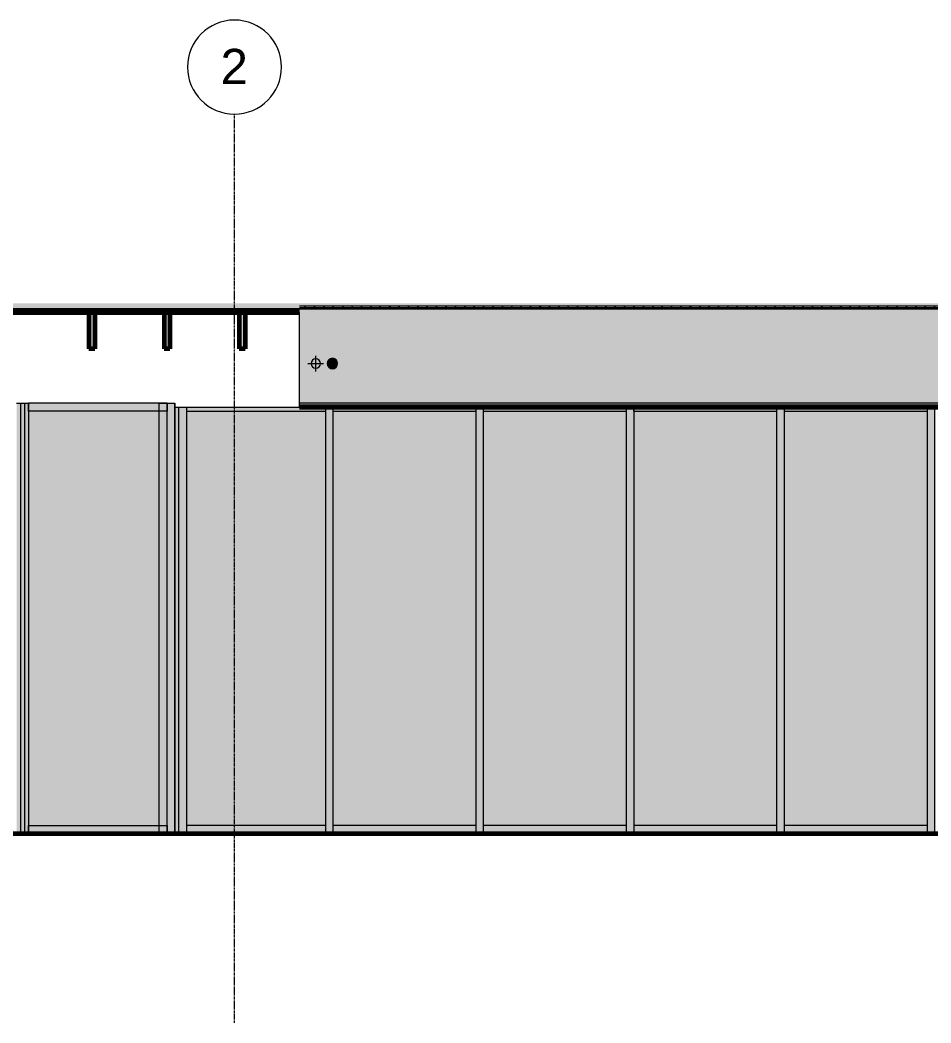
# Model space of a CAD drawing. Header units: inches. Extents: x -3510 to 1893, y -48 to 208.
# Drawn here: x -1538.1 to -1305.6, y -48.4 to 207.7 of the extents above; entities that cross this region are included whole.
import ezdxf

# ---------------------------------------------------------------- set-up
doc = ezdxf.new("R2010")
doc.units = ezdxf.units.IN
doc.header["$MEASUREMENT"] = 0
doc.linetypes.add('Aligning Line 1_8_', pattern=[0.25, 0.125, -0.125])
doc.linetypes.add('Grid Line 1_2_', pattern=[0.875, 0.5, -0.125, 0.125, -0.125])
for name, color, linetype, lineweight in [('0-3', 165, 'Continuous', 5), ('0-4', 10, 'Continuous', 5), ('A-FLOR-1', 31, 'Continuous', 5), ('A-FLOR-2', 251, 'Continuous', 5), ('A-FLOR-3', 8, 'Continuous', 5), ('A-FLOR-4', 7, 'Continuous', 18), ('A-FLOR-5', 90, 'Continuous', 60), ('A-FLOR-LEVL-1', 51, 'Grid Line 1_2_', 9), ('A-FLOR-MCUT-1', 7, 'Continuous', 18), ('A-FLOR-PATT-1', 250, 'Continuous', 9), ('A-FLOR-PATT-2', 253, 'Continuous', 9), ('A-GLAZ-CURT', 52, 'Continuous', 9), ('A-GLAZ-CWMG', 51, 'Continuous', 9), ('G-ANNO-SYMB', 111, 'Aligning Line 1_8_', 9), ('G-ANNO-SYMB-1', 147, 'Aligning Line 1_8_', 9), ('I-WALL', 2, 'Continuous', 18), ('P-PIPE', 3, 'Continuous', 9), ('P-PIPE-CNTR', 3, 'Continuous', 9), ('S-BEAM-1', 12, 'Continuous', 60), ('S-GRID-1', 1, 'Grid Line 1_2_', 9), ('S-GRID-IDEN', 1, 'Continuous', 9), ('S-GRID-IDEN-1', 147, 'Continuous', 9)]:
    doc.layers.add(name, color=color, linetype=linetype, lineweight=lineweight)
doc.styles.add('Arial', font='arial.ttf', dxfattribs={"height": 9})
pattern_1 = [(0, (0, 0), (15.36, 3.84), [0.634, -10.886, 0.634, -10.886, -61.44]), (0, (0, 0), (15.36, 3.84), [-23.04, 0.634, -22.406, 0.634, -10.886, -26.88]), (0, (0, 0), (15.36, 3.84), [-57.6, 0.634, -7.046, 0.634, -18.566]), (120, (5.76, 1.92), (-11.0055376, 11.38215), [0.634, -10.886, 0.634, -10.886, -61.44]), (120, (5.76, 1.92), (-11.0055376, 11.38215), [-23.04, 0.634, -22.406, 0.634, -10.886, -26.88]), (120, (5.76, 1.92), (-11.0055376, 11.38215), [-57.6, 0.634, -7.046, 0.634, -18.566]), (240, (7.68, 9.6), (-4.3544624, -15.22215), [0.634, -10.886, 0.634, -10.886, -61.44]), (240, (7.68, 9.6), (-4.3544624, -15.22215), [-23.04, 0.634, -22.406, 0.634, -10.886, -26.88]), (240, (7.68, 9.6), (-4.3544624, -15.22215), [-57.6, 0.634, -7.046, 0.634, -18.566])]

# ---------------------------------------------------------------- blocks, each defined once
blk = doc.blocks.new('CTR - 2nd Phase_rvt-2-Elevation 15 - c')
at = {"layer": 'A-FLOR-LEVL-1'}
blk.add_line((2417.92, 0), (3528.86, 0), dxfattribs=at)
blk = doc.blocks.new('CTR - 1st Phase - Unit Layouts_rvt-2-Elevation 15 - c')
at = {"layer": 'A-FLOR-LEVL-1'}
blk.add_line((2417.92, 0), (3528.86, 0), dxfattribs=at)
blk = doc.blocks.new('CTR  - Topography_rvt-2-Elevation 15 - c')
at = {"layer": 'A-FLOR-LEVL-1'}
blk.add_line((2417.92, 0), (3528.86, 0), dxfattribs=at)
at = {"layer": 'G-ANNO-SYMB-1'}
blk.add_line((2466.26, 0), (3480.5, 0), dxfattribs=at)
blk = doc.blocks.new('Grid - Grid Head - Circle-50561-Elevation 15 - c')
at = {"layer": 'S-GRID-IDEN-1'}
for start, end in [(0, 180), (180, 360)]:
    blk.add_arc((3154.32, 195.7), 12, start, end, dxfattribs=at)
blk = doc.blocks.new('CTR - 1st Phase - Shell_rvt-2-Elevation 15 - c')
at = {"layer": 'A-FLOR-1'}
blk.add_hatch(color=256, dxfattribs=at).paths.add_polyline_path([(2529.65, 133), (3170.93, 133), (3170.93, 133.75), (2466.26, 133.75), (2466.26, 133), (2504.22, 133)], flags=0)
h = blk.add_hatch(color=256, dxfattribs=at)
h.paths.add_polyline_path([(3170.93, 109.87), (3407.86, 109.87), (3407.86, 133.87), (3170.93, 133.87), (3170.93, 118.42)], flags=0)
h.paths.add_polyline_path([(3179.32, 118.66), (3178.97, 118.7), (3178.64, 118.84), (3178.37, 119.05), (3178.15, 119.33), (3178.02, 119.65), (3177.97, 120), (3178.02, 120.35), (3178.15, 120.67), (3178.37, 120.95), (3178.64, 121.16), (3178.97, 121.3), (3179.4, 121.33), (3179.66, 121.3), (3179.99, 121.16), (3180.27, 120.95), (3180.48, 120.67), (3180.61, 120.35), (3180.66, 120), (3180.61, 119.65), (3180.48, 119.33), (3180.27, 119.05), (3179.99, 118.84), (3179.66, 118.7), (3179.4, 118.67)], flags=0)
at = {"layer": 'A-FLOR-2'}
blk.add_hatch(color=256, dxfattribs=at).paths.add_polyline_path([(3294.72, 109.37), (3407.86, 109.37), (3407.86, 109.87), (3170.93, 109.87), (3170.93, 109.37), (3292.72, 109.37)], flags=0)
at = {"layer": 'A-FLOR-3'}
blk.add_hatch(color=256, dxfattribs=at).paths.add_polyline_path([(3163.55, 133.75), (3170.93, 133.75), (3170.93, 134), (2466.26, 134), (2466.26, 133.75), (3131.86, 133.75)], flags=0)
at = {"layer": 'A-FLOR-PATT-1'}
h = blk.add_hatch(dxfattribs=at)
h.set_pattern_fill('FP_5', color=256, style=0, pattern_type=2)
h.set_pattern_definition(pattern_1)
h.paths.add_polyline_path([(3292.72, 108.75), (3407.86, 108.75), (3407.86, 109.37), (3170.93, 109.37), (3170.93, 108.75), (3290.33, 108.75)], flags=0)
at = {"layer": 'A-FLOR-PATT-2'}
h = blk.add_hatch(dxfattribs=at)
h.set_pattern_fill('FP_5', color=256, style=0, pattern_type=2)
h.set_pattern_definition(pattern_1)
h.paths.add_polyline_path([(2751.52, 134), (3170.93, 134), (3170.93, 135.34), (2466.26, 135.34), (2466.26, 134), (2719.82, 134)], flags=0)
h = blk.add_hatch(dxfattribs=at)
h.set_pattern_fill('FP_6', color=256, style=0, pattern_type=2)
h.set_pattern_definition([(0, (0, 0), (7.68, 1.92), [0.634, -5.126, 0.634, -5.126, -30.72]), (0, (0, 0), (7.68, 1.92), [-11.52, 0.634, -10.886, 0.634, -5.126, -13.44]), (0, (0, 0), (7.68, 1.92), [-28.8, 0.634, -3.206, 0.634, -8.966]), (120, (2.88, 0.96), (-5.5027688, 5.6910751), [0.634, -5.126, 0.634, -5.126, -30.72]), (120, (2.88, 0.96), (-5.5027688, 5.6910751), [-11.52, 0.634, -10.886, 0.634, -5.126, -13.44]), (120, (2.88, 0.96), (-5.5027688, 5.6910751), [-28.8, 0.634, -3.206, 0.634, -8.966]), (240, (3.84, 4.8), (-2.1772312, -7.6110751), [0.634, -5.126, 0.634, -5.126, -30.72]), (240, (3.84, 4.8), (-2.1772312, -7.6110751), [-11.52, 0.634, -10.886, 0.634, -5.126, -13.44]), (240, (3.84, 4.8), (-2.1772312, -7.6110751), [-28.8, 0.634, -3.206, 0.634, -8.966])])
h.paths.add_polyline_path([(3401.27, 134.62), (3407.86, 134.62), (3407.86, 135.34), (3170.93, 135.34), (3170.93, 134.62), (3385.42, 134.62)], flags=0)
h = blk.add_hatch(dxfattribs=at)
h.set_pattern_fill('FP_7', color=256, style=0, pattern_type=2)
h.set_pattern_definition([(0, (0, 0), (0, 2.399), []), (315, (0, 0), (2.3985062, 0), [3.393, -3.393]), (45, (0, 0), (2.3985062, 0), [3.393, -3.393])])
h.paths.add_polyline_path([(3299.09, 133.87), (3407.86, 133.87), (3407.86, 134.62), (3170.93, 134.62), (3170.93, 133.87), (3290.33, 133.87)], flags=0)
at = {"layer": 'A-FLOR-4'}
for q in [(3170.93, 133), (3139.12, 108.75)]:
    blk.add_line((3170.93, 108.75), q, dxfattribs=at)
at = {"layer": 'A-FLOR-5'}
for p, q in [((2466.26, 133), (3170.93, 133)), ((3407.86, 108.75), (3170.93, 108.75)), ((2466.26, 0), (3170.93, 0)), ((3170.93, 0), (3480.5, 0))]:
    blk.add_line(p, q, dxfattribs=at)
at = {"layer": 'A-FLOR-LEVL-1'}
blk.add_line((2417.92, 0), (3528.86, 0), dxfattribs=at)
at = {"layer": 'A-FLOR-MCUT-1'}
for p, q in [((3170.93, 134), (2466.26, 134)), ((3170.93, 133.75), (2466.26, 133.75)), ((3407.86, 134.62), (3170.93, 134.62)), ((3407.86, 133.87), (3170.93, 133.87)), ((3407.86, 109.87), (3170.93, 109.87)), ((3407.86, 109.37), (3170.93, 109.37))]:
    blk.add_line(p, q, dxfattribs=at)
at = {"layer": 'G-ANNO-SYMB-1'}
blk.add_line((2466.26, 0), (3480.5, 0), dxfattribs=at)
at = {"layer": 'S-GRID-1'}
blk.add_line((3154.32, -48.38), (3154.32, 183.7), dxfattribs=at)
at = {"layer": '0-3'}
blk.add_blockref('Grid - Grid Head - Circle-50561-Elevation 15 - c', (0, 0), dxfattribs=at)
at = {"layer": 'S-GRID-IDEN', "insert": (3150.76, 200.34), "char_height": 9, "width": 8.484, "attachment_point": 1, "style": 'Arial'}
blk.add_mtext('2', dxfattribs=at)
blk = doc.blocks.new('CTR - 1st Phase -Stairs _ Elevators_rvt-2-Elevation 15 - c')
at = {"layer": 'A-FLOR-LEVL-1'}
blk.add_line((2417.92, 0), (3528.86, 0), dxfattribs=at)
blk = doc.blocks.new('System Panel - Glazed-2030649-Elevation 15 - c')
at = {"layer": 'A-GLAZ-CURT'}
blk.add_hatch(color=256, dxfattribs=at).paths.add_polyline_path([(3177.52, 2), (3177.52, 107.87), (3142.12, 107.87), (3142.12, 2)], flags=0)
blk = doc.blocks.new('Rectangular Mullion - 2_ x 4_ rectangular-1978847-Elevation 15 - c')
at = {"layer": 'A-GLAZ-CWMG'}
blk.add_hatch(color=256, dxfattribs=at).paths.add_polyline_path([(3142.12, 0), (3177.52, 0), (3177.52, 2), (3142.12, 2)], flags=0)
for p, q in [((3142.12, 0), (3142.12, 2)), ((3177.52, 2), (3142.12, 2)), ((3177.52, 2), (3177.52, 0))]:
    blk.add_line(p, q, dxfattribs=at)
blk = doc.blocks.new('Rectangular Mullion - 2_ x 4_ rectangular-2030673-Elevation 15 - c')
at = {"layer": 'A-GLAZ-CWMG'}
blk.add_hatch(color=256, dxfattribs=at).paths.add_polyline_path([(3140.12, 0), (3142.12, 0), (3142.12, 108.75), (3140.12, 108.75), (3140.12, 67.65)], flags=0)
blk.add_line((3142.12, 0), (3142.12, 108.75), dxfattribs=at)
blk = doc.blocks.new('System Panel - Glazed-2030653-Elevation 15 - c')
at = {"layer": 'A-GLAZ-CURT'}
blk.add_hatch(color=256, dxfattribs=at).paths.add_polyline_path([(3254.32, 2), (3254.32, 107.87), (3217.92, 107.87), (3217.92, 2), (3226.94, 2)], flags=0)
blk = doc.blocks.new('Rectangular Mullion - 2_ x 4_ rectangular-1978849-Elevation 15 - c')
at = {"layer": 'A-GLAZ-CWMG'}
blk.add_hatch(color=256, dxfattribs=at).paths.add_polyline_path([(3179.52, 107.87), (3215.92, 107.87), (3215.92, 108.75), (3179.52, 108.75)], flags=0)
for p, q in [((3179.52, 107.87), (3179.52, 108.75)), ((3179.52, 107.87), (3215.92, 107.87)), ((3215.92, 108.75), (3215.92, 107.87))]:
    blk.add_line(p, q, dxfattribs=at)
blk = doc.blocks.new('Rectangular Mullion - 2_ x 4_ rectangular-1978850-Elevation 15 - c')
at = {"layer": 'A-GLAZ-CWMG'}
blk.add_hatch(color=256, dxfattribs=at).paths.add_polyline_path([(3217.92, 0), (3254.32, 0), (3254.32, 2), (3217.92, 2)], flags=0)
for p, q in [((3217.92, 0), (3217.92, 2)), ((3254.32, 2), (3217.92, 2)), ((3254.32, 2), (3254.32, 0))]:
    blk.add_line(p, q, dxfattribs=at)
blk = doc.blocks.new('Rectangular Mullion - 2_ x 4_ rectangular-2030648-Elevation 15 - c')
at = {"layer": 'A-GLAZ-CWMG'}
blk.add_hatch(color=256, dxfattribs=at).paths.add_polyline_path([(3215.92, 0), (3217.92, 0), (3217.92, 108.75), (3215.92, 108.75), (3215.92, 67.65)], flags=0)
for p, q in [((3215.92, 108.75), (3215.92, 0)), ((3217.92, 0), (3217.92, 108.75))]:
    blk.add_line(p, q, dxfattribs=at)
blk = doc.blocks.new('Rectangular Mullion - 2_ x 4_ rectangular-1978848-Elevation 15 - c')
at = {"layer": 'A-GLAZ-CWMG'}
blk.add_hatch(color=256, dxfattribs=at).paths.add_polyline_path([(3142.12, 107.87), (3177.52, 107.87), (3177.52, 108.75), (3142.12, 108.75)], flags=0)
for p, q in [((3142.12, 107.87), (3142.12, 108.75)), ((3142.12, 107.87), (3177.52, 107.87)), ((3177.52, 108.75), (3177.52, 107.87))]:
    blk.add_line(p, q, dxfattribs=at)
blk = doc.blocks.new('Rectangular Mullion - 2_ x 4_ rectangular-V4-Elevation 15 - c')
at = {"layer": 'A-GLAZ-CWMG'}
blk.add_hatch(color=256, dxfattribs=at).paths.add_polyline_path([(3135.12, 0), (3139.12, 0), (3139.12, 109.87), (3135.12, 109.87), (3135.12, 2)], flags=0)
for p, q in [((3135.12, 109.87), (3139.12, 109.87)), ((3135.12, 0), (3135.12, 109.87)), ((3139.12, 109.87), (3139.12, 0))]:
    blk.add_line(p, q, dxfattribs=at)
blk = doc.blocks.new('Dimension Lumber - 2x10-2055077-Elevation 15 - c')
at = {"layer": 'S-BEAM-1'}
blk.add_hatch(color=256, dxfattribs=at).paths.add_polyline_path([(3157.05, 123.75), (3157.05, 133), (3155.55, 133), (3155.55, 123.75)], flags=0)
for p, q in [((3155.55, 133), (3157.05, 133)), ((3155.55, 133), (3155.55, 123.75)), ((3157.05, 133), (3157.05, 123.75)), ((3157.05, 123.75), (3155.55, 123.75))]:
    blk.add_line(p, q, dxfattribs=at)
blk = doc.blocks.new('System Panel - Glazed-2075370-Elevation 15 - c')
at = {"layer": 'A-GLAZ-CURT'}
blk.add_hatch(color=256, dxfattribs=at).paths.add_polyline_path([(3135.12, 2), (3135.12, 107.87), (3101.73, 107.87), (3101.73, 2)], flags=0)
blk = doc.blocks.new('Rectangular Mullion - 2_ x 4_ rectangular-2075366-Elevation 15 - c')
at = {"layer": 'A-GLAZ-CWMG'}
blk.add_hatch(color=256, dxfattribs=at).paths.add_polyline_path([(3131.86, 107.87), (3135.12, 107.87), (3135.12, 109.87), (3101.73, 109.87), (3101.73, 107.87)], flags=0)
for p, q in [((3101.73, 107.87), (3101.73, 109.87)), ((3137.12, 109.87), (3101.73, 109.87)), ((3137.12, 107.87), (3101.73, 107.87)), ((3137.12, 109.87), (3137.12, 107.87))]:
    blk.add_line(p, q, dxfattribs=at)
blk = doc.blocks.new('Rectangular Mullion - 2_ x 4_ rectangular-2075367-Elevation 15 - c')
at = {"layer": 'A-GLAZ-CWMG'}
blk.add_hatch(color=256, dxfattribs=at).paths.add_polyline_path([(3101.73, 0), (3135.12, 0), (3135.12, 2), (3101.73, 2)], flags=0)
for p, q in [((3101.73, 0), (3101.73, 2)), ((3101.73, 2), (3137.12, 2)), ((3137.12, 2), (3137.12, 0))]:
    blk.add_line(p, q, dxfattribs=at)
blk = doc.blocks.new('Rectangular Mullion - 2_ x 4_ rectangular-2075504-Elevation 15 - c')
at = {"layer": 'A-GLAZ-CWMG'}
blk.add_hatch(color=256, dxfattribs=at).paths.add_polyline_path([(3100.72, 0), (3100.72, 109.87), (3098.72, 109.87), (3098.72, 0), (3100.16, 0)], flags=0)
for p, q in [((3098.72, 109.87), (3100.72, 109.87)), ((3100.72, 109.87), (3100.72, 0))]:
    blk.add_line(p, q, dxfattribs=at)
blk = doc.blocks.new('Rectangular Mullion - 2_ x 4_ rectangular-2075373-Elevation 15 - c')
at = {"layer": 'A-GLAZ-CWMG'}
for p, q in [((3137.12, 109.87), (3139.12, 109.87)), ((3137.12, 0), (3137.12, 109.87)), ((3139.12, 0), (3139.12, 109.87))]:
    blk.add_line(p, q, dxfattribs=at)
blk = doc.blocks.new('Rectangular Mullion - 2_ x 4_ rectangular-2075369-Elevation 15 - c')
at = {"layer": 'A-GLAZ-CWMG'}
blk.add_hatch(color=256, dxfattribs=at).paths.add_polyline_path([(3100.72, 0), (3101.73, 0), (3101.73, 109.87), (3100.72, 109.87), (3100.72, 67.65)], flags=0)
for p, q in [((3099.73, 109.87), (3101.73, 109.87)), ((3099.73, 109.87), (3099.73, 0)), ((3101.73, 109.87), (3101.73, 0))]:
    blk.add_line(p, q, dxfattribs=at)
blk = doc.blocks.new('Elbow - PVC - Sch 40 - Standard-V8-Elevation 15 - c')
at = {"layer": 'P-PIPE'}
blk.add_hatch(color=256, dxfattribs=at).paths.add_polyline_path([(3179.32, 118.66), (3179.66, 118.7), (3179.99, 118.84), (3180.27, 119.05), (3180.48, 119.33), (3180.61, 119.65), (3180.66, 120), (3180.61, 120.35), (3180.48, 120.67), (3180.27, 120.95), (3179.99, 121.16), (3179.66, 121.3), (3179.32, 121.34), (3178.97, 121.3), (3178.64, 121.16), (3178.37, 120.95), (3178.15, 120.67), (3178.02, 120.35), (3177.97, 120), (3178.02, 119.65), (3178.15, 119.33), (3178.37, 119.05), (3178.64, 118.84), (3178.97, 118.7)], flags=0)
at = {"layer": 'P-PIPE', "flags": 128}
for points in [[(3178.98, 121.27), (3179.19, 121.34), (3179.22, 121.34)], [(3179.46, 118.66), (3179.32, 118.66), (3179.32, 118.66)]]:
    blk.add_lwpolyline(points, dxfattribs=at)
at = {"layer": 'P-PIPE'}
for start, end in [(0, 180), (180, 360)]:
    blk.add_arc((3179.32, 120), 1.34, start, end, dxfattribs=at)

msp = doc.modelspace()

# ---------------------------------------------------------------- hatches: boundary and pattern name
at = {"layer": 'I-WALL'}
msp.add_hatch(color=256, dxfattribs=at).paths.add_polyline_path([(-1497.59, 0), (-1497.59, 108.75), (-1498.59, 108.75), (-1498.59, 0)], flags=0)

# ---------------------------------------------------------------- linework, layer by layer
at = {"layer": 'A-FLOR-LEVL-1'}
msp.add_line((-2219.8, 0), (-1108.85, 0), dxfattribs=at)
at = {"layer": 'G-ANNO-SYMB'}
msp.add_line((-2171.45, 0), (-1157.21, 0), dxfattribs=at)
at = {"layer": 'I-WALL'}
msp.add_line((-1497.59, 0), (-1497.59, 108.75), dxfattribs=at)
at = {"layer": 'P-PIPE'}
for start, end in [(0, 180), (180, 0)]:
    msp.add_arc((-1462.64, 120), 1.19, start, end, dxfattribs=at)
at = {"layer": 'P-PIPE-CNTR'}
for p, q in [((-1462.64, 118), (-1462.64, 122)), ((-1464.64, 120), (-1460.64, 120))]:
    msp.add_line(p, q, dxfattribs=at)

# ---------------------------------------------------------------- block references
at = {"layer": '0-4'}
for name in ['CTR - 1st Phase - Shell_rvt-2-Elevation 15 - c', 'CTR - 1st Phase - Unit Layouts_rvt-2-Elevation 15 - c', 'CTR - 2nd Phase_rvt-2-Elevation 15 - c', 'CTR  - Topography_rvt-2-Elevation 15 - c', 'CTR - 1st Phase -Stairs _ Elevators_rvt-2-Elevation 15 - c']:
    msp.add_blockref(name, (-4637.71, 0), dxfattribs=at)
at = {"layer": 'A-GLAZ-CURT'}
for name, p in [('System Panel - Glazed-2075370-Elevation 15 - c', (-4637.71, 0)), ('System Panel - Glazed-2030649-Elevation 15 - c', (-4637.71, 0)), ('System Panel - Glazed-2030653-Elevation 15 - c', (-4676.11, 0)), ('System Panel - Glazed-2030653-Elevation 15 - c', (-4637.71, 0)), ('System Panel - Glazed-2030653-Elevation 15 - c', (-4599.31, 0)), ('System Panel - Glazed-2030653-Elevation 15 - c', (-4560.92, 0))]:
    msp.add_blockref(name, p, dxfattribs=at)
at = {"layer": 'A-GLAZ-CWMG'}
for name, p in [('Rectangular Mullion - 2_ x 4_ rectangular-2075504-Elevation 15 - c', (-4637.71, 0)), ('Rectangular Mullion - 2_ x 4_ rectangular-2075369-Elevation 15 - c', (-4637.71, 0)), ('Rectangular Mullion - 2_ x 4_ rectangular-2075366-Elevation 15 - c', (-4637.71, 0)), ('Rectangular Mullion - 2_ x 4_ rectangular-V4-Elevation 15 - c', (-4637.71, 0)), ('Rectangular Mullion - 2_ x 4_ rectangular-2075373-Elevation 15 - c', (-4637.71, 0)), ('Rectangular Mullion - 2_ x 4_ rectangular-2030673-Elevation 15 - c', (-4637.71, 0)), ('Rectangular Mullion - 2_ x 4_ rectangular-1978848-Elevation 15 - c', (-4637.71, 0)), ('Rectangular Mullion - 2_ x 4_ rectangular-2030648-Elevation 15 - c', (-4676.11, 0)), ('Rectangular Mullion - 2_ x 4_ rectangular-1978849-Elevation 15 - c', (-4637.71, 0)), ('Rectangular Mullion - 2_ x 4_ rectangular-2030648-Elevation 15 - c', (-4637.71, 0)), ('Rectangular Mullion - 2_ x 4_ rectangular-1978849-Elevation 15 - c', (-4599.31, 0)), ('Rectangular Mullion - 2_ x 4_ rectangular-2030648-Elevation 15 - c', (-4599.31, 0)), ('Rectangular Mullion - 2_ x 4_ rectangular-1978849-Elevation 15 - c', (-4560.92, 0)), ('Rectangular Mullion - 2_ x 4_ rectangular-2030648-Elevation 15 - c', (-4560.92, 0)), ('Rectangular Mullion - 2_ x 4_ rectangular-1978849-Elevation 15 - c', (-4522.52, 0)), ('Rectangular Mullion - 2_ x 4_ rectangular-2030648-Elevation 15 - c', (-4522.52, 0)), ('Rectangular Mullion - 2_ x 4_ rectangular-2075367-Elevation 15 - c', (-4637.71, 0)), ('Rectangular Mullion - 2_ x 4_ rectangular-1978847-Elevation 15 - c', (-4637.71, 0)), ('Rectangular Mullion - 2_ x 4_ rectangular-1978850-Elevation 15 - c', (-4676.11, 0)), ('Rectangular Mullion - 2_ x 4_ rectangular-1978850-Elevation 15 - c', (-4637.71, 0)), ('Rectangular Mullion - 2_ x 4_ rectangular-1978850-Elevation 15 - c', (-4599.31, 0)), ('Rectangular Mullion - 2_ x 4_ rectangular-1978850-Elevation 15 - c', (-4560.92, 0))]:
    msp.add_blockref(name, p, dxfattribs=at)
at = {"layer": 'P-PIPE'}
msp.add_blockref('Elbow - PVC - Sch 40 - Standard-V8-Elevation 15 - c', (-4637.71, 0), dxfattribs=at)
at = {"layer": 'S-BEAM-1'}
for p in [(-4676.11, 0), (-4656.91, 0), (-4637.71, 0)]:
    msp.add_blockref('Dimension Lumber - 2x10-2055077-Elevation 15 - c', p, dxfattribs=at)

doc.saveas('drawing.dxf')
